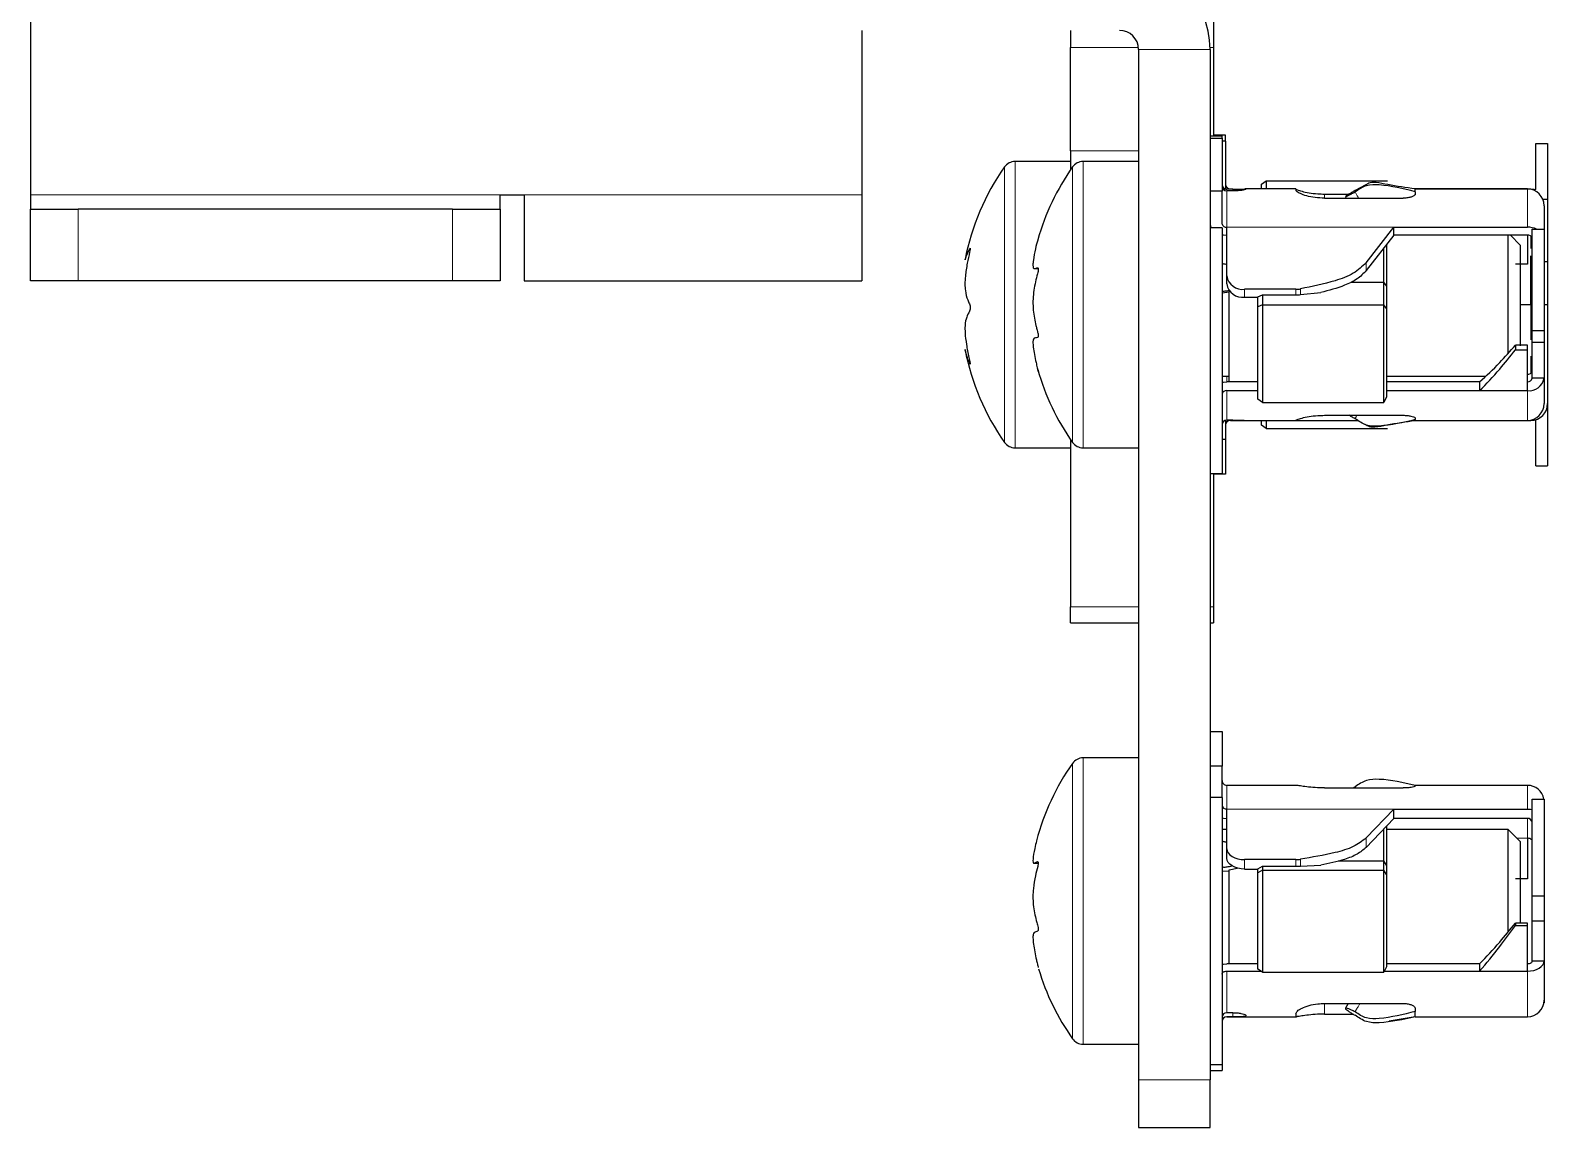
# Model space of a CAD drawing. Header units: millimetres. Extents: x -591 to 844, y -456 to 1988.
# Drawn here: x -42 to 21.6, y -456 to -410 of the extents above; entities that cross this region are included whole.
import ezdxf

# ---------------------------------------------------------------- set-up
doc = ezdxf.new("R2010")
doc.units = ezdxf.units.MM

msp = doc.modelspace()

# ---------------------------------------------------------------- linework, layer by layer
at = {"color": 7, "linetype": 'Continuous', "lineweight": 25}
for p, q in [((-42.029, -403.533), (-42.029, -416.933)), ((7.571, -406.139), (7.571, -410.757)), ((-7.179, -410.033), (-7.179, -416.933)), ((1.571, -410.033), (1.571, -410.757)), ((1.571, -415.087), (1.571, -410.757)), ((4.421, -410.833), (4.421, -454.033)), ((7.421, -410.833), (7.421, -454.033)), ((7.571, -410.757), (7.571, -414.433)), ((7.421, -414.455), (7.921, -414.455)), ((7.421, -414.552), (7.921, -414.552)), ((8.071, -414.433), (7.571, -414.433)), ((7.921, -414.552), (7.921, -414.455)), ((7.921, -414.552), (7.921, -416.781)), ((8.071, -414.675), (8.071, -414.433)), ((1.571, -415.087), (1.571, -415.882)), ((8.071, -414.675), (7.921, -414.675)), ((8.071, -414.675), (8.071, -416.692)), ((21.071, -414.775), (21.571, -414.775)), ((21.071, -416.712), (21.071, -414.775)), ((21.571, -414.775), (21.571, -417.117)), ((1.571, -415.533), (-0.754, -415.533)), ((4.421, -415.533), (2.096, -415.533)), ((9.571, -416.483), (9.771, -416.34)), ((9.571, -416.683), (9.571, -416.483)), ((9.771, -416.34), (9.771, -416.683)), ((9.771, -416.34), (14.856, -416.34)), ((13.95, -416.505), (13.497, -416.754)), ((-42.029, -416.933), (-42.029, -417.533)), ((-22.329, -417.533), (-22.329, -416.933)), ((-22.329, -416.933), (-21.329, -416.933)), ((-21.329, -416.933), (-21.329, -420.533)), ((-7.179, -416.933), (-7.179, -420.533)), ((7.921, -416.781), (7.421, -416.781)), ((7.921, -418.153), (7.921, -416.781)), ((8.371, -416.698), (8.121, -416.698)), ((8.371, -416.764), (8.121, -416.764)), ((8.271, -416.698), (8.271, -416.683)), ((8.271, -416.683), (8.325, -416.683)), ((11.021, -416.683), (8.888, -416.683)), ((8.921, -416.686), (8.921, -416.695)), ((11.021, -416.683), (11.021, -416.738)), ((12.221, -416.896), (13.252, -416.896)), ((12.221, -417.068), (15.521, -417.068)), ((13.094, -417.005), (13.094, -417.003)), ((13.094, -417.006), (13.129, -417.068)), ((20.721, -416.683), (16.021, -416.683)), ((16.021, -416.798), (16.021, -416.683)), ((16.021, -416.683), (20.871, -416.683)), ((16.021, -416.798), (16.021, -416.897)), ((21.369, -417.117), (21.571, -417.117)), ((21.571, -417.117), (21.571, -419.727)), ((-42.029, -420.533), (-42.029, -417.533)), ((-42.029, -417.533), (-40.029, -417.533)), ((-24.329, -417.533), (-40.029, -417.533)), ((-24.329, -417.533), (-22.329, -417.533)), ((-22.329, -417.533), (-22.329, -420.533)), ((21.421, -417.383), (21.421, -418.365)), ((7.921, -418.308), (7.421, -418.308)), ((7.921, -418.308), (7.921, -428.611)), ((8.121, -420.33), (8.121, -418.287)), ((13.966, -419.773), (15.121, -418.287)), ((15.121, -418.621), (15.121, -418.287)), ((15.121, -418.287), (20.721, -418.287)), ((20.921, -418.365), (21.421, -418.365)), ((20.921, -422.612), (20.921, -418.365)), ((21.421, -418.365), (21.421, -422.612)), ((15.121, -418.621), (13.966, -420.107)), ((14.821, -419.007), (14.821, -420.739)), ((20.721, -418.621), (15.121, -418.621)), ((19.921, -418.883), (19.921, -418.621)), ((19.921, -423.577), (19.921, -418.883)), ((20.421, -419.033), (20.009, -418.621)), ((20.421, -419.033), (20.421, -419.325)), ((14.706, -420.584), (14.706, -419.156)), ((20.421, -419.325), (20.421, -423.263)), ((21.421, -419.727), (21.571, -419.727)), ((21.571, -419.727), (21.571, -421.533)), ((0.071, -420.017), (0.217, -420.017)), ((8.121, -420.664), (8.121, -420.33)), ((20.721, -419.835), (20.221, -419.835)), ((-40.029, -420.533), (-42.029, -420.533)), ((-24.329, -420.533), (-40.029, -420.533)), ((-22.329, -420.533), (-24.329, -420.533)), ((-21.329, -420.533), (-7.179, -420.533)), ((7.921, -421.037), (8.221, -421.001)), ((8.221, -420.986), (8.266, -420.974)), ((8.221, -424.765), (8.221, -420.986)), ((11.022, -420.887), (8.871, -420.887)), ((11.217, -421.11), (12.057, -421.024)), ((13.33, -420.584), (14.706, -420.584)), ((14.706, -421.545), (14.706, -420.584)), ((14.821, -420.739), (14.706, -420.584)), ((14.821, -420.739), (14.821, -421.689)), ((8.871, -421.222), (9.421, -421.222)), ((9.421, -421.208), (9.621, -421.119)), ((9.421, -421.628), (9.421, -421.208)), ((9.621, -421.545), (9.421, -421.628)), ((9.421, -425.499), (9.421, -421.628)), ((9.621, -421.119), (9.621, -421.545)), ((9.621, -421.119), (11.022, -421.119)), ((9.621, -421.545), (9.621, -425.635)), ((9.621, -421.545), (14.706, -421.545)), ((14.706, -425.635), (14.706, -421.545)), ((14.821, -421.689), (14.706, -421.545)), ((20.421, -421.533), (20.871, -421.533)), ((20.871, -421.533), (20.921, -421.533)), ((21.421, -421.533), (21.571, -421.533)), ((21.571, -421.533), (21.571, -425.683)), ((14.821, -421.689), (14.821, -425.399)), ((20.921, -422.612), (21.421, -422.612)), ((20.921, -423.1), (20.921, -422.612)), ((21.421, -422.612), (21.421, -423.1)), ((20.221, -423.232), (20.221, -423.427)), ((20.721, -423.232), (20.221, -423.232)), ((20.221, -423.427), (20.721, -423.427)), ((20.721, -423.427), (20.721, -423.232)), ((20.921, -423.1), (21.421, -423.1)), ((20.921, -424.616), (20.921, -423.1)), ((21.421, -423.1), (21.421, -424.616)), ((7.921, -424.533), (8.221, -424.533)), ((9.421, -424.765), (8.121, -424.765)), ((14.821, -424.533), (18.963, -424.533)), ((18.721, -424.765), (14.821, -424.765)), ((18.721, -424.765), (18.721, -425.136)), ((21.421, -424.616), (20.921, -424.616)), ((21.421, -424.616), (21.421, -425.683)), ((8.121, -425.136), (9.421, -425.136)), ((14.821, -425.399), (14.706, -425.635)), ((14.821, -425.136), (18.721, -425.136)), ((18.721, -425.136), (20.721, -425.136)), ((9.621, -425.635), (9.421, -425.499)), ((9.621, -425.635), (14.706, -425.635)), ((21.571, -425.683), (21.571, -428.291)), ((8.071, -426.374), (8.071, -427.166)), ((8.371, -426.368), (8.121, -426.368)), ((8.271, -426.383), (13.626, -426.383)), ((8.888, -426.383), (11.021, -426.383)), ((9.571, -426.584), (9.571, -426.383)), ((9.771, -426.726), (9.571, -426.584)), ((9.771, -426.383), (9.771, -426.726)), ((9.771, -426.726), (14.856, -426.726)), ((11.021, -426.378), (11.021, -426.383)), ((12.221, -426.171), (15.521, -426.171)), ((16.021, -426.292), (16.021, -426.352)), ((16.021, -426.383), (16.021, -426.352)), ((16.021, -426.383), (20.721, -426.383)), ((16.021, -426.383), (20.871, -426.383)), ((21.071, -428.291), (21.071, -426.354)), ((1.571, -427.185), (1.571, -434.203)), ((7.921, -427.166), (8.071, -427.166)), ((8.071, -427.166), (8.071, -428.633)), ((-0.754, -427.533), (1.571, -427.533)), ((2.096, -427.533), (4.421, -427.533)), ((7.421, -428.611), (7.921, -428.611)), ((7.571, -428.611), (7.571, -434.203)), ((8.071, -428.633), (7.571, -428.633)), ((21.071, -428.291), (21.571, -428.291)), ((1.571, -434.873), (1.571, -434.203)), ((7.571, -434.203), (7.571, -434.873)), ((1.571, -434.873), (4.421, -434.873)), ((7.421, -434.873), (7.571, -434.873)), ((7.421, -439.433), (7.921, -439.433)), ((7.921, -439.433), (7.921, -440.884)), ((4.421, -440.533), (2.096, -440.533)), ((7.921, -440.884), (7.421, -440.884)), ((7.921, -442.19), (7.921, -440.884)), ((8.415, -441.683), (8.121, -441.683)), ((11.041, -441.683), (8.415, -441.683)), ((12.221, -441.794), (15.521, -441.794)), ((20.721, -441.683), (16.021, -441.683)), ((16.021, -441.686), (16.021, -441.683)), ((16.021, -441.686), (16.021, -441.713)), ((7.921, -442.19), (7.421, -442.19)), ((7.921, -442.19), (7.921, -453.384)), ((20.921, -442.262), (21.421, -442.262)), ((20.921, -446.31), (20.921, -442.262)), ((21.421, -442.262), (21.421, -446.31)), ((8.121, -444.341), (8.121, -442.675)), ((13.966, -443.886), (15.121, -442.675)), ((15.121, -443.072), (13.966, -444.284)), ((15.121, -443.072), (15.121, -442.675)), ((15.121, -442.675), (20.721, -442.675)), ((20.721, -443.072), (15.121, -443.072)), ((8.121, -443.533), (7.921, -443.533)), ((14.706, -444.851), (14.706, -443.508)), ((14.821, -443.387), (14.821, -445.035)), ((19.921, -443.533), (14.821, -443.533)), ((20.421, -444.033), (19.921, -443.533)), ((19.921, -446.275), (19.921, -443.533)), ((8.121, -444.738), (8.121, -444.341)), ((20.421, -444.033), (20.421, -446.318)), ((0.044, -444.944), (0.22, -444.944)), ((8.221, -445.232), (8.561, -445.15)), ((11.022, -444.795), (8.871, -444.795)), ((8.871, -445.193), (9.421, -445.193)), ((9.421, -445.177), (9.621, -445.071)), ((9.421, -445.349), (9.421, -445.177)), ((9.621, -445.071), (9.621, -445.246)), ((9.621, -445.071), (11.022, -445.071)), ((11.217, -445.067), (12.057, -445.032)), ((12.793, -444.851), (14.706, -444.851)), ((14.706, -445.246), (14.706, -444.851)), ((14.821, -445.035), (14.706, -444.851)), ((14.821, -445.035), (14.821, -445.425)), ((7.921, -445.286), (8.221, -445.266)), ((8.221, -449.169), (8.221, -445.232)), ((9.621, -445.246), (9.421, -445.349)), ((9.421, -449.386), (9.421, -445.349)), ((9.621, -445.246), (9.621, -449.511)), ((9.621, -445.246), (14.706, -445.246)), ((14.706, -449.511), (14.706, -445.246)), ((14.821, -445.425), (14.706, -445.246)), ((14.821, -445.425), (14.821, -449.294)), ((20.721, -445.607), (20.221, -445.607)), ((19.921, -447.84), (19.921, -446.275)), ((20.421, -446.318), (20.421, -447.472)), ((20.921, -446.31), (21.421, -446.31)), ((20.921, -447.36), (20.921, -446.31)), ((21.421, -446.31), (21.421, -447.36)), ((20.221, -447.459), (20.221, -447.565)), ((20.721, -447.459), (20.221, -447.459)), ((20.221, -447.565), (20.721, -447.565)), ((20.721, -447.565), (20.721, -447.459)), ((20.921, -447.36), (21.421, -447.36)), ((20.921, -449.047), (20.921, -447.36)), ((21.421, -447.36), (21.421, -449.047)), ((9.421, -449.169), (8.121, -449.169)), ((8.121, -449.471), (9.558, -449.471)), ((9.621, -449.511), (9.421, -449.386)), ((9.621, -449.511), (14.706, -449.511)), ((14.821, -449.294), (14.706, -449.511)), ((14.727, -449.471), (18.721, -449.471)), ((18.721, -449.169), (14.821, -449.169)), ((18.721, -449.169), (18.721, -449.471)), ((18.721, -449.471), (20.721, -449.471)), ((21.421, -449.047), (20.921, -449.047)), ((21.421, -449.047), (21.421, -450.683)), ((12.221, -450.827), (15.521, -450.827)), ((13.203, -450.827), (13.095, -451.021)), ((21.411, -450.804), (21.421, -450.804)), ((21.421, -450.683), (21.421, -450.804)), ((8.371, -451.213), (8.121, -451.213)), ((8.121, -451.383), (8.415, -451.383)), ((8.371, -451.383), (8.121, -451.383)), ((8.415, -451.383), (11.041, -451.383)), ((8.921, -451.327), (8.921, -451.35)), ((11.021, -451.251), (11.021, -451.38)), ((12.221, -451.272), (13.417, -451.272)), ((13.094, -451.03), (13.094, -451.025)), ((14.929, -451.56), (16.021, -451.372)), ((16.021, -451.037), (16.021, -451.166)), ((16.021, -451.383), (16.021, -451.166)), ((16.021, -451.383), (20.721, -451.383)), ((2.096, -452.533), (4.421, -452.533)), ((7.421, -453.384), (7.921, -453.384)), ((7.921, -453.384), (7.921, -453.633)), ((4.421, -454.033), (4.421, -456.033)), ((7.421, -453.633), (7.921, -453.633)), ((7.421, -456.033), (7.421, -454.033)), ((4.421, -456.033), (7.421, -456.033))]:
    msp.add_line(p, q, dxfattribs=at)
at = {"color": 8, "linetype": 'Continuous', "lineweight": 18}
for p, q in [((1.571, -410.757), (4.417, -410.757)), ((4.421, -410.833), (7.421, -410.833)), ((7.42, -410.757), (7.571, -410.757)), ((4.421, -415.087), (1.571, -415.087)), ((-1.195, -415.767), (-1.195, -415.762)), ((-1.195, -427.305), (-1.195, -415.767)), ((-0.754, -415.539), (-0.754, -415.533)), ((-0.754, -427.533), (-0.754, -415.539)), ((1.655, -427.305), (1.655, -415.762)), ((2.096, -427.533), (2.096, -415.533)), ((-42.029, -416.933), (-22.329, -416.933)), ((-21.329, -416.933), (-7.179, -416.933)), ((8.121, -416.764), (8.121, -418.287)), ((8.371, -416.764), (8.371, -416.698)), ((12.221, -416.896), (12.221, -417.068)), ((20.721, -418.287), (20.721, -416.683)), ((-40.029, -417.533), (-40.029, -420.533)), ((-24.329, -420.533), (-24.329, -417.533)), ((8.121, -418.287), (15.121, -418.287)), ((20.871, -419.174), (20.871, -418.667)), ((13.966, -420.107), (13.966, -419.773)), ((8.871, -420.887), (8.871, -421.222)), ((11.022, -421.119), (11.022, -420.887)), ((11.217, -420.868), (11.217, -421.11)), ((20.871, -423.014), (20.871, -421.533)), ((20.871, -424.4), (20.871, -423.688)), ((8.121, -424.533), (8.121, -424.765)), ((20.721, -424.765), (20.721, -424.445)), ((8.121, -425.136), (8.121, -426.368)), ((20.721, -426.383), (20.721, -425.136)), ((8.271, -426.368), (8.271, -426.383)), ((20.871, -426.383), (20.871, -426.367)), ((1.571, -434.203), (4.421, -434.203)), ((7.421, -434.203), (7.571, -434.203)), ((2.096, -452.533), (2.096, -440.533)), ((1.655, -452.305), (1.655, -440.762)), ((8.121, -441.683), (8.121, -442.675)), ((13.497, -441.748), (13.524, -441.794)), ((20.721, -442.675), (20.721, -441.683)), ((8.121, -442.675), (15.121, -442.675)), ((20.721, -443.898), (20.721, -443.072)), ((13.966, -444.284), (13.966, -443.886)), ((20.721, -443.898), (20.286, -443.898)), ((8.871, -444.795), (8.871, -445.193)), ((11.022, -445.071), (11.022, -444.795)), ((11.217, -444.779), (11.217, -445.067)), ((8.121, -449.471), (8.121, -451.213)), ((20.721, -451.383), (20.721, -449.471)), ((12.221, -450.827), (12.221, -451.272)), ((8.371, -451.383), (8.371, -451.213)), ((7.421, -454.033), (4.421, -454.033))]:
    msp.add_line(p, q, dxfattribs=at)
at = {"color": 7, "linetype": 'Continuous', "lineweight": 25, "flags": 128}
for points in [[(20.871, -416.683), (21.008, -416.697), (21.071, -416.712)], [(7.421, -418.153), (7.435, -418.244), (7.46, -418.308)], [(7.921, -418.602), (7.985, -418.612), (8.121, -418.621)], [(7.921, -424.787), (7.985, -424.775), (8.121, -424.765)], [(7.921, -443.049), (7.985, -443.062), (8.121, -443.072)], [(20.721, -442.675), (20.858, -442.685), (20.921, -442.698)], [(20.921, -444.019), (20.917, -443.995), (20.906, -443.973), (20.887, -443.952), (20.863, -443.933), (20.832, -443.918), (20.798, -443.907), (20.76, -443.9), (20.721, -443.898)], [(8.121, -444.341), (8.136, -444.429), (8.178, -444.514), (8.248, -444.593), (8.341, -444.662), (8.454, -444.718), (8.584, -444.76), (8.725, -444.786), (8.871, -444.795)], [(8.871, -445.193), (8.725, -445.184), (8.584, -445.158), (8.454, -445.116), (8.341, -445.06), (8.248, -444.991), (8.178, -444.912), (8.136, -444.827), (8.121, -444.738)], [(7.921, -449.186), (7.985, -449.177), (8.121, -449.169)], [(7.921, -449.593), (7.925, -449.569), (7.936, -449.546), (7.955, -449.525), (7.98, -449.507), (8.01, -449.492), (8.045, -449.481), (8.082, -449.474), (8.121, -449.471)], [(20.921, -449.047), (20.917, -449.071), (20.906, -449.094), (20.887, -449.115), (20.863, -449.133), (20.832, -449.148), (20.798, -449.159), (20.76, -449.166), (20.721, -449.169)], [(20.721, -449.471), (20.858, -449.463), (20.989, -449.439), (21.11, -449.4), (21.216, -449.347), (21.303, -449.283), (21.368, -449.21), (21.408, -449.13), (21.421, -449.047)]]:
    msp.add_lwpolyline(points, dxfattribs=at)
at = {"color": 7, "linetype": 'Continuous', "lineweight": 25}
for centre, radius, start, end in [((3.621, -410.833), 3.8, 360, 90), ((3.621, -410.833), 0.8, 0, 90), ((6.971, -421.533), 10, 144.74847, 169.13664), ((-0.754, -416.073), 0.54, 90, 144.74847), ((9.821, -421.533), 10, 144.74847, 164.2164), ((2.096, -416.073), 0.54, 90, 144.74847), ((8.121, -416.499), 0.2, 180.08935, 270.08907), ((8.119, -416.566), 0.198, 180.48602, 270.47792), ((8.271, -416.483), 0.2, 180, 270), ((20.721, -417.383), 0.7, 360, 90), ((8.094, -418.112), 0.177, 193.44863, 278.95624), ((20.728, -419.248), 0.962, 66.6447, 90.4317), ((20.749, -418.797), 0.177, 13.44863, 98.95624), ((8.787, -420.217), 0.676, 189.63694, 277.14426), ((8.787, -420.551), 0.676, 189.63694, 277.14426), ((11.023, -419.891), 0.996, 269.96573, 281.24283), ((6.971, -421.533), 10, 190.82426, 215.25153), ((9.821, -421.533), 10, 195.76708, 215.25153), ((20.749, -424.27), 0.177, 261.04376, 346.55137), ((20.8, -424.511), 0.63, 262.85574, 350.36306), ((20.744, -424.586), 0.18, 262.85574, 350.36306), ((8.099, -425.315), 0.18, 82.85574, 170.36306), ((20.721, -425.683), 0.7, 270, 360), ((20.871, -425.683), 0.7, 270, 0), ((8.121, -426.568), 0.2, 89.91093, 179.91065), ((8.271, -426.583), 0.2, 90, 180), ((-0.754, -426.993), 0.54, 215.25153, 270), ((2.096, -426.993), 0.54, 215.25153, 270), ((2.096, -441.073), 0.54, 90, 144.74847), ((9.821, -446.533), 10, 144.74847, 165.35216), ((8.121, -441.483), 0.2, 180.0002, 270.0002), ((20.721, -442.383), 0.7, 9.94909, 90), ((8.103, -442.492), 0.183, 187.23659, 275.7518), ((20.739, -443.255), 0.183, 7.23659, 95.7518), ((11.023, -443.581), 1.214, 269.96029, 279.18959), ((9.821, -446.533), 10, 196.54426, 215.25153), ((20.721, -450.683), 0.7, 270, 360), ((8.118, -451.41), 0.197, 88.99664, 178.9602), ((8.121, -451.583), 0.2, 89.9998, 179.9998), ((2.096, -451.993), 0.54, 215.25153, 270)]:
    msp.add_arc(centre, radius, start, end, dxfattribs=at)
for centre, ratio in [((11.022, -420.852), 0.356453), ((11.022, -444.961), 0.14648)]:
    msp.add_ellipse(centre, major_axis=(0.75, 0), ratio=ratio, start_param=4.712389, end_param=4.975032, dxfattribs=at)
for points, knots in [([(16.021, -416.798), (15.522, -416.675), (14.851, -416.51), (13.957, -416.498), (13.652, -416.704), (13.497, -416.808)], [0, 0, 0, 0, 0.587693, 0.790818, 1, 1, 1, 1]), ([(16.021, -416.683), (15.634, -416.627), (15.073, -416.544), (14.464, -416.417), (14.132, -416.399), (13.992, -416.48), (13.921, -416.52)], [0, 0, 0, 0, 0.53039, 0.769058, 0.884473, 1, 1, 1, 1]), ([(8.371, -416.698), (8.433, -416.698), (8.557, -416.697), (8.721, -416.69), (8.846, -416.684), (8.912, -416.682), (8.918, -416.685), (8.921, -416.686)], [0, 0, 0, 0, 0.214393, 0.428789, 0.643061, 0.856854, 1, 1, 1, 1]), ([(8.921, -416.695), (8.915, -416.7), (8.903, -416.71), (8.809, -416.731), (8.67, -416.75), (8.515, -416.762), (8.412, -416.764), (8.371, -416.764)], [0, 0, 0, 0, 0.2143054, 0.4286504, 0.6422794, 0.8562229, 1, 1, 1, 1]), ([(11.021, -416.689), (11.034, -416.698), (11.058, -416.718), (11.258, -416.781), (11.556, -416.846), (11.895, -416.889), (12.124, -416.894), (12.221, -416.896)], [0, 0, 0, 0, 0.212833, 0.42585, 0.635542, 0.846587, 1, 1, 1, 1]), ([(12.221, -417.068), (12.086, -417.063), (11.817, -417.052), (11.457, -416.976), (11.188, -416.879), (11.042, -416.793), (11.027, -416.754), (11.021, -416.738)], [0, 0, 0, 0, 0.213238, 0.42649, 0.63916, 0.849598, 1, 1, 1, 1]), ([(13.497, -416.754), (13.449, -416.781), (13.351, -416.836), (13.226, -416.91), (13.136, -416.967), (13.098, -416.995), (13.095, -417.001), (13.094, -417.003)], [0, 0, 0, 0, 0.225867, 0.451734, 0.677598, 0.903479, 1, 1, 1, 1]), ([(13.094, -417.005), (13.099, -417.005), (13.108, -417.006), (13.184, -416.972), (13.295, -416.916), (13.407, -416.857), (13.476, -416.819), (13.497, -416.808)], [0, 0, 0, 0, 0.225883, 0.451767, 0.67765, 0.903524, 1, 1, 1, 1]), ([(16.021, -416.897), (16.016, -416.914), (16.005, -416.948), (15.919, -417), (15.793, -417.041), (15.652, -417.065), (15.559, -417.067), (15.521, -417.068)], [0, 0, 0, 0, 0.214373, 0.428779, 0.642592, 0.856666, 1, 1, 1, 1]), ([(0.199, -418.809), (0.198, -418.814), (0.167, -418.923), (0.087, -419.241), (0.018, -419.611), (-0.01, -419.894), (0.015, -420.047), (0.095, -420.01), (0.178, -419.987), (0.207, -419.995), (0.218, -420.017), (0.221, -420.037), (0.221, -420.061), (0.217, -420.097), (0.2, -420.19), (0.119, -420.496), (0.033, -420.877), (-0.01, -421.387), (0.01, -421.892), (0.082, -422.256), (0.155, -422.537), (0.182, -422.641), (0.202, -422.719), (0.214, -422.776), (0.22, -422.821), (0.221, -422.838), (0.221, -422.846)], [0, 0, 0, 0, 0.00365, 0.077461, 0.171814, 0.228586, 0.285766, 0.416114, 0.454923, 0.474397, 0.482246, 0.486516, 0.490821, 0.495681, 0.504404, 0.537695, 0.669138, 0.731239, 0.794134, 0.916194, 0.946326, 0.965487, 0.978097, 0.99078, 0.995843, 1, 1, 1, 1]), ([(20.721, -418.621), (20.721, -418.777), (20.721, -419.136), (20.721, -419.582), (20.721, -419.835)], [0, 0, 0, 0, 0.433451, 1, 1, 1, 1]), ([(-2.849, -419.651), (-2.85, -419.658), (-2.852, -419.676), (-2.79, -419.489), (-2.71, -419.287), (-2.652, -419.179), (-2.636, -419.16), (-2.63, -419.162), (-2.628, -419.173), (-2.63, -419.195), (-2.639, -419.246), (-2.684, -419.45), (-2.766, -419.817), (-2.835, -420.272), (-2.86, -420.677), (-2.835, -421.036), (-2.763, -421.275), (-2.682, -421.458), (-2.644, -421.558), (-2.632, -421.614), (-2.629, -421.643), (-2.629, -421.668), (-2.631, -421.696), (-2.641, -421.747), (-2.698, -421.883), (-2.79, -422.045), (-2.856, -422.329), (-2.852, -422.753), (-2.795, -423.221), (-2.717, -423.605), (-2.658, -423.864), (-2.637, -423.957), (-2.63, -424.006), (-2.628, -424.021), (-2.63, -424.029), (-2.638, -424.025), (-2.68, -423.946), (-2.761, -423.73), (-2.833, -423.489), (-2.846, -423.432), (-2.85, -423.414)], [0, 0, 0, 0, 0.031606, 0.08599, 0.146926, 0.162165, 0.169821, 0.172902, 0.176017, 0.178677, 0.182699, 0.194136, 0.245481, 0.30493, 0.341521, 0.378321, 0.450036, 0.485425, 0.500034, 0.504619, 0.507564, 0.510071, 0.512573, 0.517012, 0.53072, 0.594642, 0.659092, 0.697147, 0.750509, 0.809821, 0.823325, 0.836953, 0.840019, 0.842585, 0.845154, 0.849068, 0.859852, 0.907936, 0.969401, 1, 1, 1, 1]), ([(20.871, -421.533), (20.871, -421.139), (20.871, -420.434), (20.871, -419.774), (20.871, -419.484)], [0, 0, 0, 0, 0.559866, 1, 1, 1, 1]), ([(7.921, -419.769), (7.922, -419.774), (7.924, -419.784), (7.941, -419.8), (7.978, -419.818), (8.048, -419.828), (8.096, -419.836), (8.121, -419.84)], [0, 0, 0, 0, 0.195302, 0.377541, 0.538909, 0.761383, 1, 1, 1, 1]), ([(13.966, -419.773), (13.797, -419.932), (13.447, -420.264), (12.464, -420.613), (11.701, -420.769), (11.217, -420.868)], [0, 0, 0, 0, 0.254027, 0.526591, 1, 1, 1, 1]), ([(13.966, -420.107), (13.846, -420.23), (13.602, -420.48), (12.938, -420.796), (12.398, -420.936), (12.057, -421.024)], [0, 0, 0, 0, 0.261809, 0.533628, 1, 1, 1, 1]), ([(7.921, -420.932), (7.922, -420.937), (7.924, -420.946), (7.941, -420.957), (7.979, -420.966), (8.055, -420.959), (8.137, -420.949), (8.194, -420.934), (8.224, -420.927)], [0, 0, 0, 0, 0.146813, 0.283805, 0.40511, 0.587871, 0.783158, 1, 1, 1, 1]), ([(0.221, -422.846), (0.221, -422.853), (0.22, -422.871), (0.212, -422.898), (0.169, -422.935), (0.088, -422.916), (0.019, -422.945), (-0.009, -423.075), (0.013, -423.403), (0.089, -423.81), (0.17, -424.141), (0.203, -424.262), (0.216, -424.312), (0.221, -424.33), (0.221, -424.333), (0.219, -424.325), (0.212, -424.301), (0.204, -424.272), (0.199, -424.254)], [0, 0, 0, 0, 0.008099, 0.019489, 0.051051, 0.192127, 0.359973, 0.466272, 0.57344, 0.807079, 0.883862, 0.922338, 0.941681, 0.950032, 0.95847, 0.965715, 0.978482, 1, 1, 1, 1]), ([(18.721, -424.765), (19.001, -424.509), (19.501, -424.052), (20.001, -423.482), (20.221, -423.232)], [0, 0, 0, 0, 0.559868, 1, 1, 1, 1]), ([(18.721, -425.136), (19.001, -424.848), (19.501, -424.332), (20.001, -423.703), (20.221, -423.427)], [0, 0, 0, 0, 0.559911, 1, 1, 1, 1]), ([(20.721, -425.136), (20.721, -424.848), (20.721, -424.332), (20.721, -423.703), (20.721, -423.427)], [0, 0, 0, 0, 0.559866, 1, 1, 1, 1]), ([(8.371, -426.368), (8.433, -426.369), (8.557, -426.37), (8.72, -426.376), (8.839, -426.382), (8.874, -426.382), (8.888, -426.383)], [0, 0, 0, 0, 0.268337, 0.536678, 0.804865, 1, 1, 1, 1]), ([(11.021, -426.378), (11.034, -426.368), (11.058, -426.349), (11.258, -426.285), (11.556, -426.221), (11.895, -426.178), (12.124, -426.173), (12.221, -426.171)], [0, 0, 0, 0, 0.212833, 0.42585, 0.635542, 0.846587, 1, 1, 1, 1]), ([(13.497, -426.312), (13.448, -426.285), (13.357, -426.234), (13.285, -426.191), (13.252, -426.171)], [0, 0, 0, 0, 0.54387, 1, 1, 1, 1]), ([(16.021, -426.352), (15.522, -426.471), (14.851, -426.632), (13.957, -426.628), (13.652, -426.418), (13.497, -426.312)], [0, 0, 0, 0, 0.587693, 0.790818, 1, 1, 1, 1]), ([(13.921, -426.546), (13.981, -426.581), (14.07, -426.633), (14.216, -426.663), (14.451, -426.654), (15.051, -426.52), (15.621, -426.44), (16.021, -426.383)], [0, 0, 0, 0, 0.113251, 0.16898, 0.224646, 0.455828, 1, 1, 1, 1]), ([(15.521, -426.171), (15.577, -426.172), (15.69, -426.176), (15.84, -426.2), (15.953, -426.233), (16.013, -426.266), (16.019, -426.285), (16.021, -426.292)], [0, 0, 0, 0, 0.214445, 0.428893, 0.643239, 0.857188, 1, 1, 1, 1]), ([(12.221, -441.794), (12.086, -441.791), (11.817, -441.786), (11.457, -441.746), (11.19, -441.705), (11.059, -441.683), (11.044, -441.685), (11.041, -441.685)], [0, 0, 0, 0, 0.234814, 0.469643, 0.703831, 0.935562, 1, 1, 1, 1]), ([(13.417, -441.794), (13.423, -441.791), (13.448, -441.775), (13.476, -441.76), (13.497, -441.748)], [0, 0, 0, 0, 0.235419, 1, 1, 1, 1]), ([(16.021, -441.686), (15.522, -441.57), (14.851, -441.414), (13.957, -441.431), (13.652, -441.641), (13.497, -441.748)], [0, 0, 0, 0, 0.587693, 0.790818, 1, 1, 1, 1]), ([(16.021, -441.713), (16.016, -441.72), (16.005, -441.734), (15.919, -441.758), (15.793, -441.78), (15.652, -441.792), (15.559, -441.794), (15.521, -441.794)], [0, 0, 0, 0, 0.214373, 0.428779, 0.642592, 0.856666, 1, 1, 1, 1]), ([(13.966, -443.886), (13.797, -444.017), (13.447, -444.287), (12.464, -444.572), (11.701, -444.699), (11.217, -444.779)], [0, 0, 0, 0, 0.254027, 0.526591, 1, 1, 1, 1]), ([(20.721, -443.898), (20.721, -444.195), (20.721, -444.727), (20.721, -445.338), (20.721, -445.607)], [0, 0, 0, 0, 0.559785, 1, 1, 1, 1]), ([(0.15, -444.003), (0.122, -444.114), (0.051, -444.387), (-0.006, -444.748), (-0.002, -444.946), (0.055, -444.954), (0.133, -444.896), (0.192, -444.88), (0.213, -444.884), (0.22, -444.912), (0.222, -444.931), (0.22, -444.957), (0.212, -445.011), (0.17, -445.196), (0.088, -445.511), (0.017, -445.926), (-0.01, -446.349), (0.015, -446.836), (0.095, -447.201), (0.178, -447.499), (0.207, -447.613), (0.218, -447.675), (0.221, -447.709), (0.221, -447.734), (0.217, -447.758), (0.2, -447.796), (0.119, -447.827), (0.033, -447.833), (-0.01, -447.998), (0.01, -448.347), (0.082, -448.748), (0.155, -449.058), (0.182, -449.168), (0.202, -449.244), (0.214, -449.292), (0.22, -449.317), (0.221, -449.321), (0.221, -449.323)], [0, 0, 0, 0, 0.046233, 0.113467, 0.153166, 0.208832, 0.270707, 0.284793, 0.299011, 0.302209, 0.304886, 0.307566, 0.311648, 0.322899, 0.373059, 0.43718, 0.475761, 0.514619, 0.603202, 0.629576, 0.64281, 0.648144, 0.651045, 0.653971, 0.657274, 0.663202, 0.685826, 0.775152, 0.817355, 0.860097, 0.943047, 0.963524, 0.976545, 0.985115, 0.993735, 0.997175, 1, 1, 1, 1]), ([(7.921, -443.961), (7.922, -443.97), (7.924, -443.987), (7.941, -444.013), (7.978, -444.04), (8.048, -444.051), (8.096, -444.059), (8.121, -444.063)], [0, 0, 0, 0, 0.195302, 0.377541, 0.538909, 0.761383, 1, 1, 1, 1]), ([(13.966, -444.284), (13.846, -444.384), (13.602, -444.588), (12.938, -444.846), (12.398, -444.96), (12.057, -445.032)], [0, 0, 0, 0, 0.261809, 0.533628, 1, 1, 1, 1]), ([(7.921, -445.049), (7.922, -445.058), (7.924, -445.075), (7.941, -445.096), (7.979, -445.114), (8.055, -445.109), (8.174, -445.096), (8.269, -445.072), (8.336, -445.056)], [0, 0, 0, 0, 0.115696, 0.223653, 0.319247, 0.463273, 0.617169, 1, 1, 1, 1]), ([(18.721, -449.169), (19.001, -448.871), (19.501, -448.34), (20.001, -447.728), (20.221, -447.459)], [0, 0, 0, 0, 0.5598678, 1, 1, 1, 1]), ([(18.721, -449.471), (19.001, -449.137), (19.501, -448.541), (20.001, -447.863), (20.221, -447.565)], [0, 0, 0, 0, 0.559911, 1, 1, 1, 1]), ([(20.721, -449.471), (20.721, -449.137), (20.721, -448.541), (20.721, -447.863), (20.721, -447.565)], [0, 0, 0, 0, 0.559866, 1, 1, 1, 1]), ([(11.021, -451.251), (11.034, -451.217), (11.058, -451.148), (11.258, -451.02), (11.556, -450.907), (11.895, -450.838), (12.124, -450.83), (12.221, -450.827)], [0, 0, 0, 0, 0.212833, 0.42585, 0.635542, 0.846587, 1, 1, 1, 1]), ([(15.521, -450.827), (15.577, -450.829), (15.69, -450.835), (15.84, -450.874), (15.953, -450.929), (16.013, -450.987), (16.019, -451.022), (16.021, -451.037)], [0, 0, 0, 0, 0.214445, 0.428893, 0.643239, 0.857188, 1, 1, 1, 1]), ([(8.371, -451.213), (8.433, -451.215), (8.557, -451.218), (8.721, -451.242), (8.846, -451.274), (8.912, -451.305), (8.918, -451.321), (8.921, -451.327)], [0, 0, 0, 0, 0.214393, 0.428789, 0.643061, 0.856854, 1, 1, 1, 1]), ([(8.921, -451.35), (8.915, -451.356), (8.903, -451.369), (8.809, -451.379), (8.67, -451.383), (8.515, -451.383), (8.412, -451.383), (8.371, -451.383)], [0, 0, 0, 0, 0.214305, 0.42865, 0.642279, 0.856223, 1, 1, 1, 1]), ([(12.221, -451.272), (12.086, -451.275), (11.817, -451.281), (11.457, -451.321), (11.188, -451.362), (11.042, -451.386), (11.027, -451.382), (11.021, -451.38)], [0, 0, 0, 0, 0.213238, 0.42649, 0.63916, 0.849598, 1, 1, 1, 1]), ([(13.497, -451.179), (13.449, -451.154), (13.351, -451.103), (13.226, -451.048), (13.136, -451.016), (13.098, -451.013), (13.095, -451.022), (13.094, -451.025)], [0, 0, 0, 0, 0.225867, 0.451734, 0.677598, 0.903479, 1, 1, 1, 1]), ([(13.094, -451.03), (13.099, -451.04), (13.108, -451.061), (13.184, -451.122), (13.295, -451.199), (13.407, -451.267), (13.476, -451.307), (13.497, -451.318)], [0, 0, 0, 0, 0.225883, 0.451767, 0.67765, 0.903524, 1, 1, 1, 1]), ([(16.021, -451.166), (15.522, -451.29), (14.851, -451.458), (13.957, -451.482), (13.652, -451.281), (13.497, -451.179)], [0, 0, 0, 0, 0.587693, 0.790818, 1, 1, 1, 1]), ([(16.021, -451.381), (15.522, -451.497), (14.851, -451.652), (13.957, -451.636), (13.652, -451.425), (13.497, -451.318)], [0, 0, 0, 0, 0.587693, 0.790818, 1, 1, 1, 1])]:
    msp.add_open_spline(points, degree=3, knots=knots, dxfattribs=at)
at = {"color": 8, "linetype": 'Continuous', "lineweight": 18}
for points, knots in [([(13.497, -416.808), (13.539, -416.881), (13.589, -416.968), (13.638, -417.055), (13.646, -417.068)], [0, 0, 0, 0, 0.842756, 1, 1, 1, 1]), ([(13.578, -426.171), (13.567, -426.19), (13.54, -426.238), (13.513, -426.285), (13.497, -426.312)], [0, 0, 0, 0, 0.415393, 1, 1, 1, 1]), ([(13.701, -450.827), (13.696, -450.836), (13.67, -450.88), (13.618, -450.971), (13.555, -451.079), (13.513, -451.152), (13.497, -451.179)], [0, 0, 0, 0, 0.073986, 0.383014, 0.76733, 1, 1, 1, 1])]:
    msp.add_open_spline(points, degree=3, knots=knots, dxfattribs=at)

doc.saveas('drawing.dxf')
